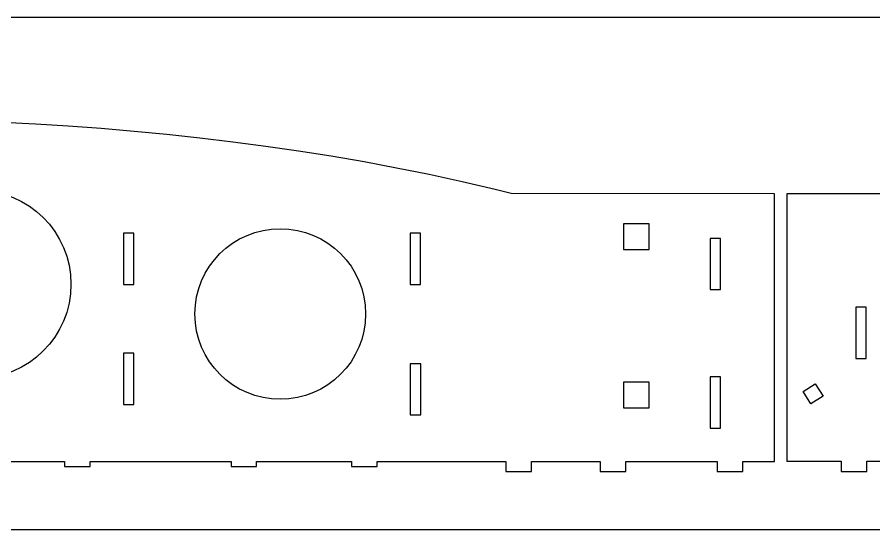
# Model space of a CAD drawing. Header units: millimetres. Extents: x 100 to 1723, y 75 to 1130.
# Drawn here: x 601.1 to 768.1, y 332.3 to 432.3 of the extents above; entities that cross this region are included whole.
import ezdxf

# ---------------------------------------------------------------- set-up
doc = ezdxf.new("R2010")
doc.units = ezdxf.units.MM
doc.layers.add('1.5mm轻木', color=30, linetype='Continuous')

msp = doc.modelspace()

# ---------------------------------------------------------------- linework, layer by layer
msp.add_lwpolyline([(1101.18, 432.28), (1100.7, 332.28), (100.7, 332.28), (100.7, 432.28), (1100.7, 432.28)])
at = {"layer": '1.5mm轻木', "lineweight": 25}
for points in [[(748.78, 345.63), (748.78, 397.82), (697.44, 397.88), (694.28, 398.67), (687.87, 400.16), (681.44, 401.56), (675.09, 402.84), (668.73, 404.03), (662.35, 405.13), (655.96, 406.14), (649.56, 407.07), (643.14, 407.92), (636.71, 408.69), (630.31, 409.39), (623.91, 410), (617.5, 410.54), (611.08, 411.01), (604.66, 411.4), (598.24, 411.7)], [(813.17, 397.82), (751.17, 397.82), (751.17, 345.68), (761.78, 345.68), (761.78, 343.68), (766.78, 343.68), (766.78, 345.68), (779.9, 345.68)], [(589.95, 345.63), (610.35, 345.63), (610.35, 344.63), (615.35, 344.63), (615.35, 345.63), (642.8, 345.63), (642.8, 344.63), (647.8, 344.63), (647.8, 345.63), (666.31, 345.63), (666.31, 344.63), (671.31, 344.63), (671.31, 345.63), (696.41, 345.63), (696.41, 343.63), (701.41, 343.63), (701.41, 345.63), (714.76, 345.63), (714.76, 343.63), (719.76, 343.63), (719.76, 345.63), (737.61, 345.63), (737.61, 343.63), (742.61, 343.63), (742.61, 345.63), (748.78, 345.63)]]:
    msp.add_lwpolyline(points, dxfattribs=at)
for points in [[(719.35, 386.98), (724.35, 386.98), (724.35, 391.98), (719.35, 391.98)], [(621.84, 390.13), (621.84, 380.13), (623.84, 380.13), (623.84, 390.13)], [(677.72, 390.13), (677.72, 380.13), (679.72, 380.13), (679.72, 390.13)], [(736.23, 389.13), (736.23, 379.13), (738.23, 379.13), (738.23, 389.13)], [(766.61, 365.68), (766.61, 375.68), (764.61, 375.68), (764.61, 365.68)], [(621.84, 366.71), (621.84, 356.71), (623.84, 356.71), (623.84, 366.71)], [(677.72, 364.69), (677.72, 354.69), (679.78, 354.69), (679.78, 364.69)], [(724.35, 356.07), (724.35, 361.07), (719.35, 361.07), (719.35, 356.07)], [(736.23, 362.13), (736.23, 352.13), (738.23, 352.13), (738.23, 362.13)], [(758.23, 358.35), (755.84, 356.85), (754.34, 359.24), (756.72, 360.74)]]:
    msp.add_lwpolyline(points, close=True, dxfattribs=at)
for centre, radius in [((593.2, 380.17), 18.39), ((652.4, 374.38), 16.64)]:
    msp.add_circle(centre, radius, dxfattribs=at)

doc.saveas('drawing.dxf')
